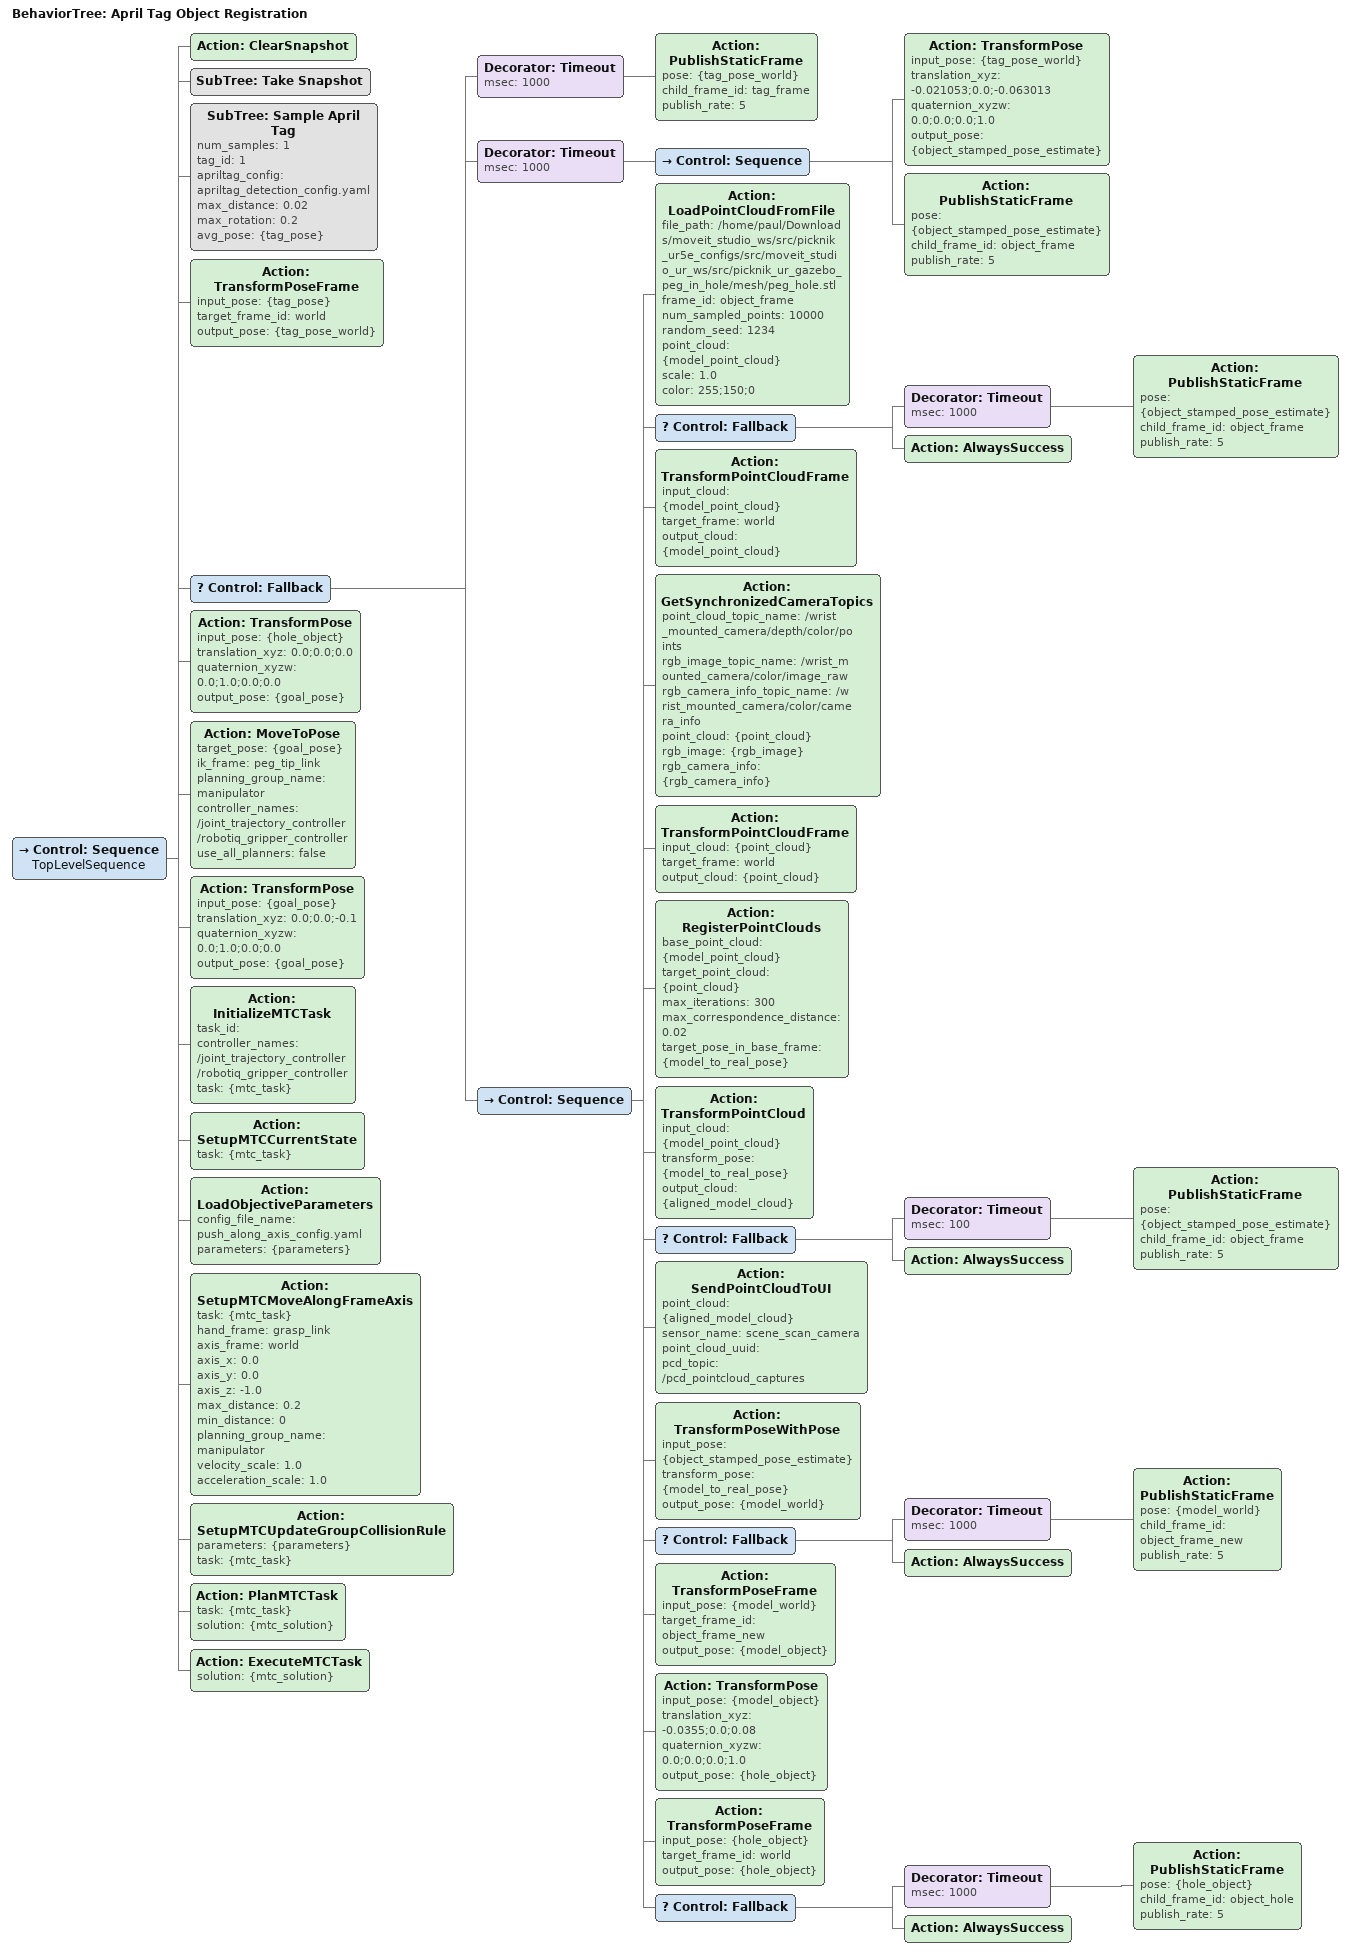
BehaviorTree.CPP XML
<?xml version='1.0' encoding='UTF-8'?>
<root BTCPP_format="4" main_tree_to_execute="April Tag Object Registration">
  <BehaviorTree ID="April Tag Object Registration" _description="Estimate the pose of an object using ICP." _hardcoded="false">
    <Control ID="Sequence" name="TopLevelSequence">
      <Action ID="ClearSnapshot"/>
      <SubTree ID="Take Snapshot"/>
      <SubTree ID="Sample April Tag" num_samples="1" tag_id="1" apriltag_config="apriltag_detection_config.yaml" max_distance="0.02" max_rotation="0.2" avg_pose="{tag_pose}"/>
      <Action ID="TransformPoseFrame" input_pose="{tag_pose}" target_frame_id="world" output_pose="{tag_pose_world}"/>
      <Control ID="Fallback">
        <Decorator ID="Timeout" msec="1000">
          <Action ID="PublishStaticFrame" pose="{tag_pose_world}" child_frame_id="tag_frame" publish_rate="5"/>
        </Decorator>
        <Decorator ID="Timeout" msec="1000">
          <Control ID="Sequence">
            <Action ID="TransformPose" input_pose="{tag_pose_world}" translation_xyz="-0.021053;0.0;-0.063013" quaternion_xyzw="0.0;0.0;0.0;1.0" output_pose="{object_stamped_pose_estimate}"/>
            <Action ID="PublishStaticFrame" pose="{object_stamped_pose_estimate}" child_frame_id="object_frame" publish_rate="5"/>
          </Control>
        </Decorator>
        <Control ID="Sequence">
          <Action ID="LoadPointCloudFromFile" file_path="/home/paul/Downloads/moveit_studio_ws/src/picknik_ur5e_configs/src/moveit_studio_ur_ws/src/picknik_ur_gazebo_peg_in_hole/mesh/peg_hole.stl" frame_id="object_frame" num_sampled_points="10000" random_seed="1234" point_cloud="{model_point_cloud}" scale="1.0" color="255;150;0"/>
          <Control ID="Fallback">
            <Decorator ID="Timeout" msec="1000">
              <Action ID="PublishStaticFrame" pose="{object_stamped_pose_estimate}" child_frame_id="object_frame" publish_rate="5"/>
            </Decorator>
            <Action ID="AlwaysSuccess"/>
          </Control>
          <Action ID="TransformPointCloudFrame" input_cloud="{model_point_cloud}" target_frame="world" output_cloud="{model_point_cloud}"/>
          <Action ID="GetSynchronizedCameraTopics" point_cloud_topic_name="/wrist_mounted_camera/depth/color/points" rgb_image_topic_name="/wrist_mounted_camera/color/image_raw" rgb_camera_info_topic_name="/wrist_mounted_camera/color/camera_info" point_cloud="{point_cloud}" rgb_image="{rgb_image}" rgb_camera_info="{rgb_camera_info}"/>
          <Action ID="TransformPointCloudFrame" input_cloud="{point_cloud}" target_frame="world" output_cloud="{point_cloud}"/>
          <Action ID="RegisterPointClouds" base_point_cloud="{model_point_cloud}" target_point_cloud="{point_cloud}" max_iterations="300" max_correspondence_distance="0.02" target_pose_in_base_frame="{model_to_real_pose}"/>
          <Action ID="TransformPointCloud" input_cloud="{model_point_cloud}" transform_pose="{model_to_real_pose}" output_cloud="{aligned_model_cloud}"/>
          <Control ID="Fallback">
            <Decorator ID="Timeout" msec="100">
              <Action ID="PublishStaticFrame" pose="{object_stamped_pose_estimate}" child_frame_id="object_frame" publish_rate="5"/>
            </Decorator>
            <Action ID="AlwaysSuccess"/>
          </Control>
          <Action ID="SendPointCloudToUI" point_cloud="{aligned_model_cloud}" sensor_name="scene_scan_camera" point_cloud_uuid="" pcd_topic="/pcd_pointcloud_captures"/>
          <Action ID="TransformPoseWithPose" input_pose="{object_stamped_pose_estimate}" transform_pose="{model_to_real_pose}" output_pose="{model_world}"/>
          <Control ID="Fallback">
            <Decorator ID="Timeout" msec="1000">
              <Action ID="PublishStaticFrame" pose="{model_world}" child_frame_id="object_frame_new" publish_rate="5"/>
            </Decorator>
            <Action ID="AlwaysSuccess"/>
          </Control>
          <Action ID="TransformPoseFrame" input_pose="{model_world}" target_frame_id="object_frame_new" output_pose="{model_object}"/>
          <Action ID="TransformPose" input_pose="{model_object}" translation_xyz="-0.0355;0.0;0.08" quaternion_xyzw="0.0;0.0;0.0;1.0" output_pose="{hole_object}"/>
          <Action ID="TransformPoseFrame" input_pose="{hole_object}" target_frame_id="world" output_pose="{hole_object}"/>
          <Control ID="Fallback">
            <Decorator ID="Timeout" msec="1000">
              <Action ID="PublishStaticFrame" pose="{hole_object}" child_frame_id="object_hole" publish_rate="5"/>
            </Decorator>
            <Action ID="AlwaysSuccess"/>
          </Control>
        </Control>
      </Control>
      <Action ID="TransformPose" input_pose="{hole_object}" translation_xyz="0.0;0.0;0.0" quaternion_xyzw="0.0;1.0;0.0;0.0" output_pose="{goal_pose}"/>
      <Action ID="MoveToPose" target_pose="{goal_pose}" ik_frame="peg_tip_link" planning_group_name="manipulator" controller_names="/joint_trajectory_controller /robotiq_gripper_controller" use_all_planners="false"/>
      <Action ID="TransformPose" input_pose="{goal_pose}" translation_xyz="0.0;0.0;-0.1" quaternion_xyzw="0.0;1.0;0.0;0.0" output_pose="{goal_pose}"/>
      <Action ID="InitializeMTCTask" task_id="" controller_names="/joint_trajectory_controller /robotiq_gripper_controller" task="{mtc_task}"/>
      <Action ID="SetupMTCCurrentState" task="{mtc_task}"/>
      <Action ID="LoadObjectiveParameters" config_file_name="push_along_axis_config.yaml" parameters="{parameters}"/>
      <Action ID="SetupMTCMoveAlongFrameAxis" task="{mtc_task}" hand_frame="grasp_link" axis_frame="world" axis_x="0.0" axis_y="0.0" axis_z="-1.0" max_distance="0.2" min_distance="0" planning_group_name="manipulator" velocity_scale="1.0" acceleration_scale="1.0"/>
      <Action ID="SetupMTCUpdateGroupCollisionRule" parameters="{parameters}" task="{mtc_task}"/>
      <Action ID="PlanMTCTask" task="{mtc_task}" solution="{mtc_solution}"/>
      <Action ID="ExecuteMTCTask" solution="{mtc_solution}"/>
    </Control>
  </BehaviorTree>
</root>
